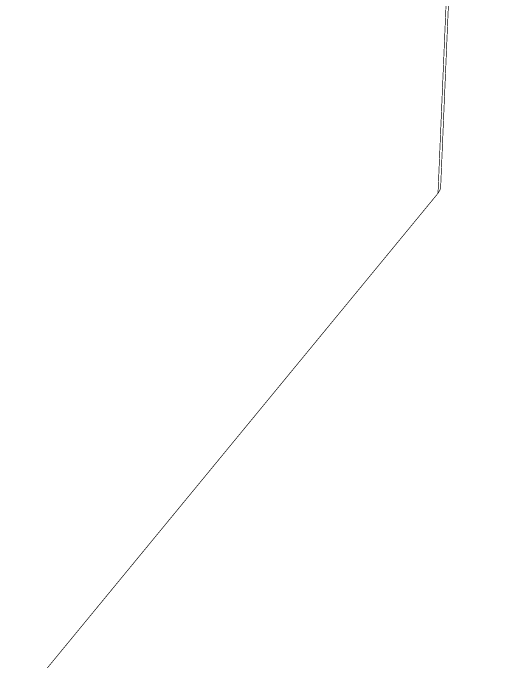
# Model space of a CAD drawing. Header units: inches. Extents: x 0 to 35.2, y -0.7 to 15.9.
# Drawn here: x 16.058 to 16.45, y 2.488 to 2.993 of the extents above; entities that cross this region are included whole.
import ezdxf

# ---------------------------------------------------------------- set-up
doc = ezdxf.new("R2010")
doc.units = ezdxf.units.IN
doc.header["$MEASUREMENT"] = 0
doc.layers.add('Dimensions', color=6, linetype='Continuous')

msp = doc.modelspace()

# ---------------------------------------------------------------- linework, layer by layer
at = {"layer": 'Dimensions', "const_width": 0.0005}
for points in [[(16.39127, 2.85767), (16.44975, 4.22934)], [(16.3892, 2.85268), (16.44768, 4.22435)], [(16.39085, 2.85553), (16.39127, 2.85767)], [(16.05829, 2.45089), (16.3892, 2.85268)], [(16.3892, 2.85268), (16.39085, 2.85553)]]:
    msp.add_lwpolyline(points, dxfattribs=at)
at = {"layer": 'Dimensions', "const_width": 0.00025}
for points in [[(16.39114, 2.85767, 1), (16.39139, 2.85767, 1)], [(16.39114, 2.85767, 1), (16.39139, 2.85767, 1)], [(16.38907, 2.85268, 1), (16.38932, 2.85268, 1)], [(16.38907, 2.85268, 1), (16.38932, 2.85268, 1)], [(16.38907, 2.85268, 1), (16.38932, 2.85268, 1)], [(16.39072, 2.85553, 1), (16.39097, 2.85553, 1)], [(16.39072, 2.85553, 1), (16.39097, 2.85553, 1)]]:
    msp.add_lwpolyline(points, format="xyb", close=True, dxfattribs=at)

doc.saveas('drawing.dxf')
